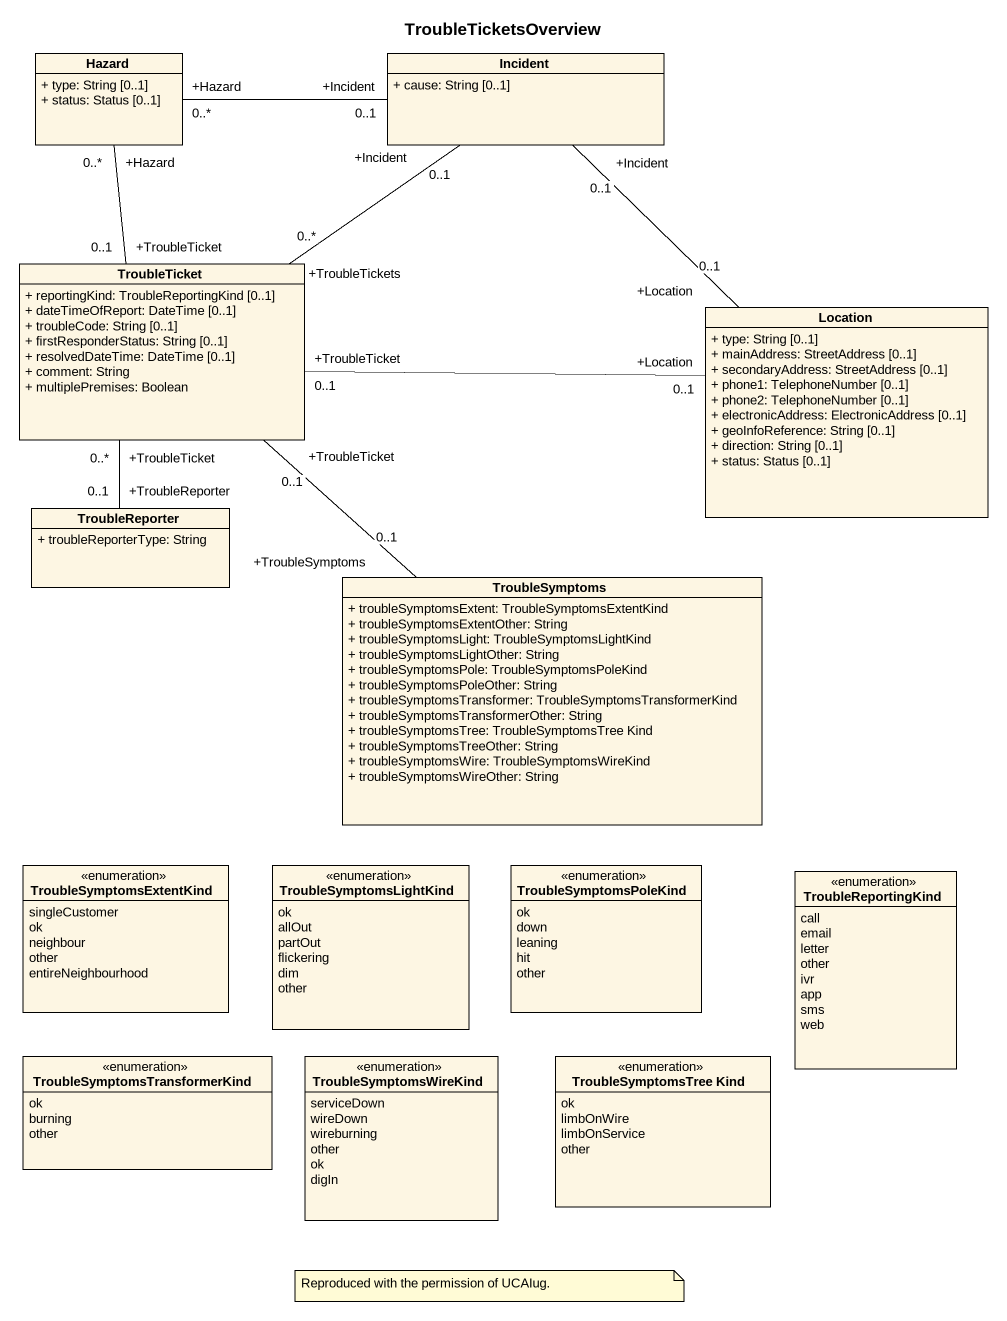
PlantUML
@startuml
title TroubleTicketsOverview
hide circle
hide empty members
skinparam classAttributeIconSize 0
class Hazard {
  + type: String [0..1]
  + status: Status [0..1]
}
class Incident {
  + cause: String [0..1]
}
class TroubleTicket {
  + reportingKind: TroubleReportingKind [0..1]
  + dateTimeOfReport: DateTime [0..1]
  + troubleCode: String [0..1]
  + firstResponderStatus: String [0..1]
  + resolvedDateTime: DateTime [0..1]
  + comment: String
  + multiplePremises: Boolean
}
class Location {
  + type: String [0..1]
  + mainAddress: StreetAddress [0..1]
  + secondaryAddress: StreetAddress [0..1]
  + phone1: TelephoneNumber [0..1]
  + phone2: TelephoneNumber [0..1]
  + electronicAddress: ElectronicAddress [0..1]
  + geoInfoReference: String [0..1]
  + direction: String [0..1]
  + status: Status [0..1]
}
class TroubleReporter {
  + troubleReporterType: String
}
class TroubleSymptoms {
  + troubleSymptomsExtent: TroubleSymptomsExtentKind
  + troubleSymptomsExtentOther: String
  + troubleSymptomsLight: TroubleSymptomsLightKind
  + troubleSymptomsLightOther: String
  + troubleSymptomsPole: TroubleSymptomsPoleKind
  + troubleSymptomsPoleOther: String
  + troubleSymptomsTransformer: TroubleSymptomsTransformerKind
  + troubleSymptomsTransformerOther: String
  + troubleSymptomsTree: TroubleSymptomsTree Kind
  + troubleSymptomsTreeOther: String
  + troubleSymptomsWire: TroubleSymptomsWireKind
  + troubleSymptomsWireOther: String
}
enum TroubleSymptomsExtentKind {
  singleCustomer
  ok
  neighbour
  other
  entireNeighbourhood
}
enum TroubleSymptomsLightKind {
  ok
  allOut
  partOut
  flickering
  dim
  other
}
enum TroubleSymptomsPoleKind {
  ok
  down
  leaning
  hit
  other
}
enum TroubleReportingKind {
  call
  email
  letter
  other
  ivr
  app
  sms
  web
}
enum "TroubleSymptomsTransformerKind" as TroubleSymptomsTransformerKi {
  ok
  burning
  other
}
enum TroubleSymptomsWireKind {
  serviceDown
  wireDown
  wireburning
  other
  ok
  digIn
}
enum "TroubleSymptomsTree Kind" as TroubleSymptomsTree_Kind {
  ok
  limbOnWire
  limbOnService
  other
}
Hazard "+Hazard\n0..*" -right- "+Incident\n0..1" Incident
Hazard "+Hazard\n0..*" -- "+TroubleTicket\n0..1" TroubleTicket
Incident "+Incident\n0..1" -- "+Location\n0..1" Location
TroubleTicket "+TroubleTickets\n0..*" -up- "+Incident\n0..1" Incident
TroubleTicket "+TroubleTicket\n0..1" -right- "+Location\n0..1" Location
TroubleReporter "+TroubleReporter\n0..1" -up- "+TroubleTicket\n0..*" TroubleTicket
TroubleSymptoms "+TroubleSymptoms\n0..1" -up- "+TroubleTicket\n0..1" TroubleTicket
note as N1
  Reproduced with the permission of UCAIug.
end note
@enduml
